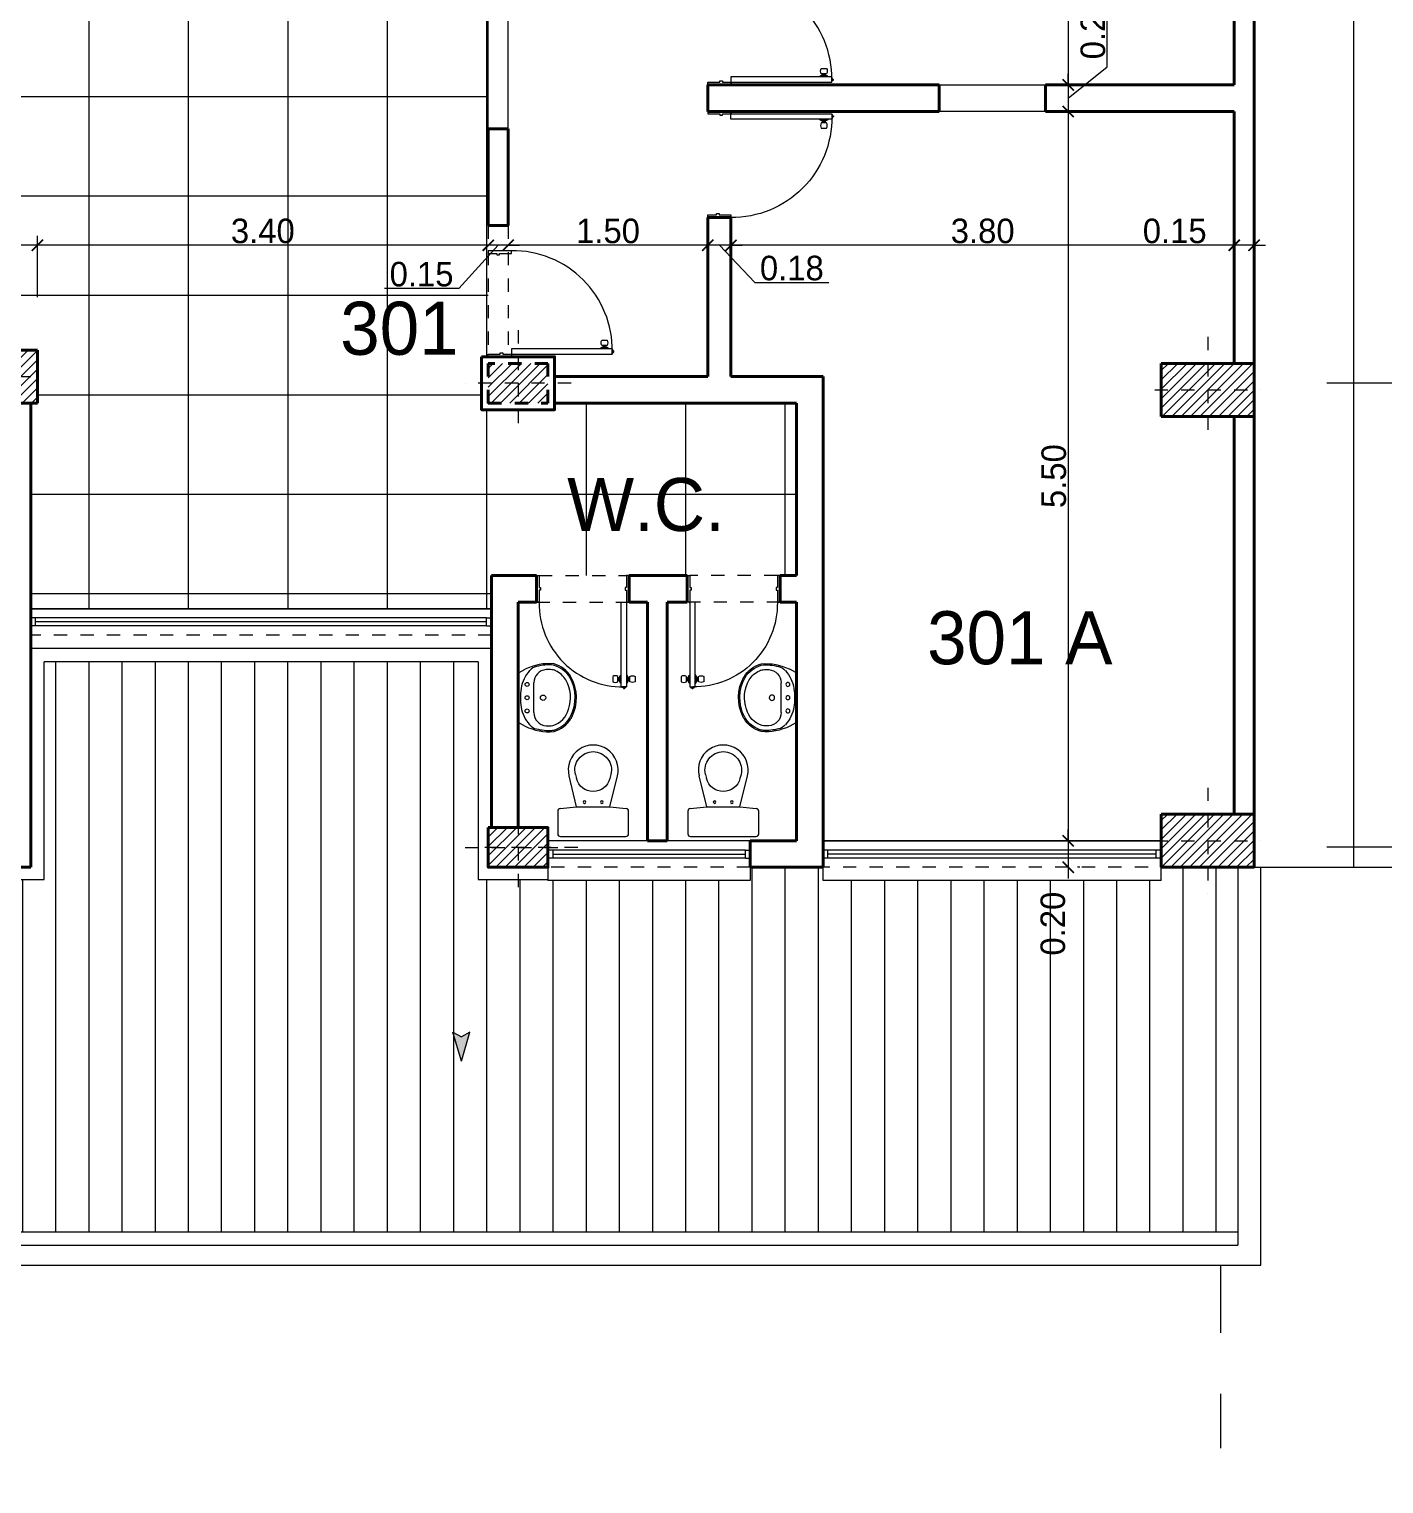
# Model space of a CAD drawing. Header units: millimetres. Extents: x 174 to 282, y -3 to 63.
# Drawn here: x 233.12 to 243.34, y 29.92 to 40.89 of the extents above; entities that cross this region are included whole.
import ezdxf
from ezdxf.enums import TextEntityAlignment as Align

# ---------------------------------------------------------------- set-up
doc = ezdxf.new("R2010")
doc.units = ezdxf.units.MM
doc.header["$LTSCALE"] = 0.005
doc.header["$MEASUREMENT"] = 0
doc.linetypes.add('ACAD_ISO02W100', pattern=[15, 12, -3])
doc.linetypes.add('ACAD_ISO10W100', pattern=[18, 12, -3, 0, -3])
for name, color, linetype, lineweight in [('Aux', 1, 'Continuous', 9), ('columna', 6, 'Continuous', 40), ('cotas', 1, 'Continuous', 15), ('ejes', 1, 'ACAD_ISO10W100', 9), ('EJES-REALES', 11, 'Continuous', 5), ('gradas', 2, 'Continuous', 20), ('Hatch', 11, 'Continuous', 9), ('muebles', 2, 'Continuous', 20), ('muro', 5, 'Continuous', 40), ('proy', 1, 'ACAD_ISO02W100', 9), ('pu-ven', 2, 'Continuous', 20), ('reforzamiento', 5, 'ACAD_ISO10W100', 40)]:
    doc.layers.add(name, color=color, linetype=linetype, lineweight=lineweight)
doc.layers.add('text', color=1, linetype='Continuous')
doc.styles.get("Standard").update_dxf_attribs({"font": 'ERASMD.TTF', "height": 0.185})
doc.dimstyles.get("Standard").update_dxf_attribs({"dimtxt": 0.15, "dimasz": 0.085, "dimexe": 0.07, "dimexo": 0.4, "dimgap": 0.015, "dimtad": 1, "dimzin": 1, "dimdsep": 46, "dimtxsty": 'Standard', "dimblk": 'ARCHTICK', "dimcen": 0, "dimclrd": 256, "dimclre": 256, "dimclrt": 2, "dimadec": 0, "dimazin": 0, "dimtfac": 1, "dimtix": 1, "dimtmove": 0, "dimatfit": 0, "dimfxl": 1, "dimlwd": -1, "dimlwe": -1, "dimarcsym": 0})
pattern_1 = [(45, (676.075447, -492.116687), (-0.035355339, 0.035355339), [])]

# ---------------------------------------------------------------- blocks, each defined once
blk = doc.blocks.new('pu-70')
at = {"layer": 'Aux'}
for p, q in [((-0.045, -0.843), (-0.045, -0.845)), ((-0.035, -0.843), (-0.035, -0.853))]:
    blk.add_line(p, q, dxfattribs=at)
for points in [[(-0.085, -0.801), (-0.085, -0.761, 0.25), (-0.125, -0.761), (-0.125, -0.801, 0.25), (-0.085, -0.801, 1)], [(0.005, -0.801), (0.005, -0.761, -0.25), (0.045, -0.761), (0.045, -0.801, -0.25), (0.005, -0.801, -1)], [(-0.035, -0.843), (-0.035, -0.853, -0.457422), (-0.045, -0.845), (-0.045, -0.843)]]:
    blk.add_lwpolyline(points, format="xyb", dxfattribs=at)
for points in [[(-0.065, -0.811), (-0.075, -0.791), (-0.075, -0.771), (-0.065, -0.751)], [(-0.06, -0.811), (-0.065, -0.811), (-0.065, -0.751), (-0.06, -0.751)], [(-0.02, -0.811), (-0.015, -0.811), (-0.015, -0.751), (-0.02, -0.751)], [(-0.015, -0.811), (-0.005, -0.791), (-0.005, -0.771), (-0.015, -0.751)], [(-0.075, -0.791), (-0.085, -0.791), (-0.085, -0.771), (-0.075, -0.771)], [(-0.025, -0.84), (-0.025, -0.843), (-0.055, -0.843), (-0.055, -0.84)], [(-0.005, -0.791), (0.005, -0.791), (0.005, -0.771), (-0.005, -0.771)]]:
    blk.add_lwpolyline(points, dxfattribs=at)
blk.add_circle((-0.018, -0.203), 0.0025, dxfattribs=at)
for centre, radius, start, end in [((-0.05, -0.21), 0.63, 179.2361, 270.7639), ((-0.037, -0.844), 0.00846, 182.1794, 280.501)]:
    blk.add_arc(centre, radius, start, end, dxfattribs=at)
at = {"layer": 'pu-ven'}
for points in [[(-0.7, -0.2), (-0.7, 0), (-0.68, 0), (-0.68, -0.09), (-0.67, -0.09), (-0.67, -0.11), (-0.68, -0.11), (-0.68, -0.2)], [(0, -0.2), (0, 0), (-0.02, 0), (-0.02, -0.09), (-0.03, -0.09), (-0.03, -0.11), (-0.02, -0.11), (-0.02, -0.2)], [(-0.02, -0.2), (-0.02, -0.84), (-0.06, -0.84), (-0.06, -0.2)]]:
    blk.add_lwpolyline(points, close=True, dxfattribs=at)
blk = doc.blocks.new('lavamanos')
at = {"layer": 'Aux'}
for p, q in [((-0.112, -0.11), (0.112, -0.11)), ((-0.153, -0.382), (-0.142, -0.388))]:
    blk.add_line(p, q, dxfattribs=at)
for centre, radius in [((-0.1, -0.06), 0.015), ((0, -0.06), 0.015), ((0.1, -0.06), 0.015), ((0, -0.18), 0.02)]:
    blk.add_circle(centre, radius, dxfattribs=at)
for centre, radius, start, end in [((-0.139, -0.155), 0.1, 131.0686, 165.7987), ((-0.018, -0.293), 0.284, 100.6374, 131.0686), ((0, -0.586), 0.576, 82.9944, 97.0056), ((0.018, -0.293), 0.284, 48.9314, 79.3626), ((0.139, -0.155), 0.1, 14.2013, 48.9314), ((0.14, -0.225), 0.387, 165.7987, 183.085), ((-0.112, -0.21), 0.1, 90, 176.5875), ((0.14, -0.225), 0.352, 176.5875, 184.6254), ((0.112, -0.21), 0.1, 3.4125, 90), ((-0.14, -0.225), 0.352, 358.2317, 3.4125), ((-0.14, -0.225), 0.387, 354.8092, 14.2013), ((-0.147, -0.24), 0.1, 183.085, 200.7802), ((-0.04, -0.2), 0.214, 200.7802, 238.2877), ((-0.04, -0.2), 0.179, 197.3522, 254.7067), ((0.04, -0.2), 0.179, 301.7123, 335.4879), ((0.04, -0.2), 0.214, 301.7123, 343.7139), ((0.112, -0.233), 0.1, 335.4879, 358.2317), ((0, -0.111), 0.311, 242.8748, 299.3617), ((0, -0.111), 0.276, 251.4503, 299.3617)]:
    blk.add_arc(centre, radius, start, end, dxfattribs=at)
at = {"layer": 'muebles'}
for p, q in [((-0.19, 0), (-0.215, -0.046)), ((-0.19, 0), (0.19, 0)), ((0.19, 0), (0.215, -0.046)), ((-0.158, -0.391), (-0.146, -0.397))]:
    blk.add_line(p, q, dxfattribs=at)
for centre, radius, start, end in [((0.14, -0.225), 0.397, 153.2366, 185.1908), ((-0.14, -0.225), 0.397, 354.8092, 26.7634), ((-0.04, -0.2), 0.224, 196.2861, 238.2877), ((0.04, -0.2), 0.224, 301.7123, 343.7139), ((0, -0.111), 0.321, 242.8748, 299.3617)]:
    blk.add_arc(centre, radius, start, end, dxfattribs=at)
blk = doc.blocks.new('pu80-15')
at = {"layer": 'Aux'}
for p, q in [((0.938, 0.045), (0.94, 0.045)), ((0.938, 0.035), (0.948, 0.035))]:
    blk.add_line(p, q, dxfattribs=at)
for points in [[(0.906, 0.065), (0.886, 0.075), (0.866, 0.075), (0.846, 0.065)], [(0.906, 0.06), (0.906, 0.065), (0.846, 0.065), (0.846, 0.06)], [(0.886, 0.075), (0.886, 0.085), (0.866, 0.085), (0.866, 0.075)], [(0.935, 0.025), (0.938, 0.025), (0.938, 0.055), (0.935, 0.055)]]:
    blk.add_lwpolyline(points, dxfattribs=at)
blk.add_lwpolyline([(0.938, 0.035), (0.948, 0.035, 0.457422), (0.94, 0.045), (0.938, 0.045)], format="xyb", dxfattribs=at)
blk.add_circle((0.178, 0.018), 0.0025, dxfattribs=at)
for centre, radius, start, end in [((0.185, 0.05), 0.75, 359.2361, 90.7639), ((0.939, 0.037), 0.00846, 349.499, 87.8206)]:
    blk.add_arc(centre, radius, start, end, dxfattribs=at)
at = {"layer": 'pu-ven'}
for points in [[(0.175, 0.8), (0, 0.8), (0, 0.78), (0.065, 0.78), (0.065, 0.77), (0.085, 0.77), (0.085, 0.78), (0.175, 0.78)], [(0.175, 0), (0, 0), (0, 0.02), (0.09, 0.02), (0.09, 0.03), (0.11, 0.03), (0.11, 0.02), (0.175, 0.02)], [(0.175, 0.02), (0.935, 0.02), (0.935, 0.06), (0.175, 0.06)]]:
    blk.add_lwpolyline(points, close=True, dxfattribs=at)
blk = doc.blocks.new('bañaoaro')
at = {"layer": 'Aux'}
for p, q in [((-0.245, 0.134), (-0.213, 0.126)), ((-0.213, 0.126), (-0.213, 0.126)), ((-0.245, -0.134), (-0.213, -0.126))]:
    blk.add_line(p, q, dxfattribs=at)
for centre in [(-0.036, 0.065), (-0.036, -0.065)]:
    blk.add_circle(centre, 0.01, dxfattribs=at)
for centre, radius, start, end in [((-0.278, 0), 0.138, 76.1294, 180), ((-0.245, 0), 0.13, 0, 75.9713), ((-0.278, 0), 0.138, 180, 283.8706), ((-0.245, 0), 0.13, 284.0287, 0)]:
    blk.add_arc(centre, radius, start, end, dxfattribs=at)
blk = doc.blocks.new('_ArchTick')
at = {"color": 0, "linetype": 'ByBlock', "const_width": 0.15}
blk.add_lwpolyline([(-0.5, -0.5), (0.5, 0.5)], dxfattribs=at)
blk = doc.blocks.new('*D40')
at = {"layer": 'cotas', "transparency": 16777216}
for p, q in [((242.211, 39.63), (242.211, 39.331)), ((242.361, 39.63), (242.361, 39.331)), ((242.211, 39.261), (241.483, 39.261)), ((242.361, 39.261), (242.211, 39.261)), ((242.361, 39.261), (242.446, 39.261))]:
    blk.add_line(p, q, dxfattribs=at)
at = {"layer": 'Defpoints', "color": 0, "transparency": 16777216}
for p in [(242.211, 39.261), (242.211, 39.23), (242.361, 39.23)]:
    blk.add_point(p, dxfattribs=at)
at = {"layer": 'cotas', "transparency": 16777216, "xscale": 0.085, "yscale": 0.085, "zscale": 0.085}
blk.add_blockref('_ArchTick', (242.211, 39.261), dxfattribs=at)
at = {"layer": 'cotas', "transparency": 16777216, "xscale": 0.085, "yscale": 0.085, "zscale": 0.085, "rotation": 180}
blk.add_blockref('_ArchTick', (242.361, 39.261), dxfattribs=at)
at = {"layer": 'cotas', "color": 2, "transparency": 16777216, "insert": (241.762, 39.368), "char_height": 0.185, "attachment_point": 5}
blk.add_mtext('0.15', dxfattribs=at)
blk = doc.blocks.new('*D41')
at = {"layer": 'cotas', "transparency": 16777216}
for p, q in [((242.211, 39.63), (242.211, 39.331)), ((238.416, 39.4), (238.416, 39.331)), ((242.211, 39.261), (238.416, 39.261))]:
    blk.add_line(p, q, dxfattribs=at)
at = {"layer": 'Defpoints', "color": 0, "transparency": 16777216}
for p in [(238.416, 39.261), (242.211, 39.23), (238.416, 39)]:
    blk.add_point(p, dxfattribs=at)
at = {"layer": 'cotas', "transparency": 16777216, "xscale": 0.085, "yscale": 0.085, "zscale": 0.085, "rotation": 180}
blk.add_blockref('_ArchTick', (238.416, 39.261), dxfattribs=at)
at = {"layer": 'cotas', "transparency": 16777216, "xscale": 0.085, "yscale": 0.085, "zscale": 0.085}
blk.add_blockref('_ArchTick', (242.211, 39.261), dxfattribs=at)
at = {"layer": 'cotas', "color": 2, "transparency": 16777216, "insert": (240.314, 39.368), "char_height": 0.185, "attachment_point": 5}
blk.add_mtext('3.80', dxfattribs=at)
blk = doc.blocks.new('*D42')
at = {"layer": 'cotas', "transparency": 16777216}
for p, q in [((238.416, 39.4), (238.416, 39.331)), ((238.241, 39.27), (238.241, 39.331)), ((238.241, 39.261), (238.156, 39.261)), ((238.416, 39.261), (238.241, 39.261)), ((238.416, 39.261), (238.241, 39.261)), ((238.329, 39.261), (238.595, 38.981)), ((238.416, 39.261), (238.501, 39.261)), ((238.595, 38.981), (239.154, 38.981))]:
    blk.add_line(p, q, dxfattribs=at)
at = {"layer": 'Defpoints', "color": 0, "transparency": 16777216}
for p in [(238.241, 39.261), (238.416, 39), (238.241, 38.87)]:
    blk.add_point(p, dxfattribs=at)
at = {"layer": 'cotas', "transparency": 16777216, "xscale": 0.085, "yscale": 0.085, "zscale": 0.085}
blk.add_blockref('_ArchTick', (238.241, 39.261), dxfattribs=at)
at = {"layer": 'cotas', "transparency": 16777216, "xscale": 0.085, "yscale": 0.085, "zscale": 0.085, "rotation": 180}
blk.add_blockref('_ArchTick', (238.416, 39.261), dxfattribs=at)
at = {"layer": 'cotas', "color": 2, "transparency": 16777216, "insert": (238.875, 39.088), "char_height": 0.185, "attachment_point": 5}
blk.add_mtext('0.18', dxfattribs=at)
blk = doc.blocks.new('*D43')
at = {"layer": 'cotas', "transparency": 16777216}
for p, q in [((236.736, 39.484), (236.736, 39.331)), ((238.241, 39.27), (238.241, 39.331)), ((238.241, 39.261), (236.736, 39.261))]:
    blk.add_line(p, q, dxfattribs=at)
at = {"layer": 'Defpoints', "color": 0, "transparency": 16777216}
for p in [(236.736, 39.261), (236.736, 39.084), (238.241, 38.87)]:
    blk.add_point(p, dxfattribs=at)
at = {"layer": 'cotas', "transparency": 16777216, "xscale": 0.085, "yscale": 0.085, "zscale": 0.085, "rotation": 180}
blk.add_blockref('_ArchTick', (236.736, 39.261), dxfattribs=at)
at = {"layer": 'cotas', "transparency": 16777216, "xscale": 0.085, "yscale": 0.085, "zscale": 0.085}
blk.add_blockref('_ArchTick', (238.241, 39.261), dxfattribs=at)
at = {"layer": 'cotas', "color": 2, "transparency": 16777216, "insert": (237.489, 39.368), "char_height": 0.185, "attachment_point": 5}
blk.add_mtext('1.50', dxfattribs=at)
blk = doc.blocks.new('*D44')
at = {"layer": 'cotas', "transparency": 16777216}
for p, q in [((236.586, 39.484), (236.586, 39.331)), ((236.736, 39.484), (236.736, 39.331)), ((236.661, 39.261), (236.363, 38.934)), ((236.586, 39.261), (236.501, 39.261)), ((236.736, 39.261), (236.586, 39.261)), ((236.736, 39.261), (236.586, 39.261)), ((236.736, 39.261), (236.821, 39.261)), ((236.363, 38.934), (235.804, 38.934))]:
    blk.add_line(p, q, dxfattribs=at)
at = {"layer": 'Defpoints', "color": 0, "transparency": 16777216}
for p in [(236.586, 39.261), (236.586, 39.084), (236.736, 39.084)]:
    blk.add_point(p, dxfattribs=at)
at = {"layer": 'cotas', "transparency": 16777216, "xscale": 0.085, "yscale": 0.085, "zscale": 0.085}
blk.add_blockref('_ArchTick', (236.586, 39.261), dxfattribs=at)
at = {"layer": 'cotas', "transparency": 16777216, "xscale": 0.085, "yscale": 0.085, "zscale": 0.085, "rotation": 180}
blk.add_blockref('_ArchTick', (236.736, 39.261), dxfattribs=at)
at = {"layer": 'cotas', "color": 2, "transparency": 16777216, "insert": (236.083, 39.042), "char_height": 0.185, "attachment_point": 5}
blk.add_mtext('0.15', dxfattribs=at)
blk = doc.blocks.new('*D45')
at = {"layer": 'cotas', "transparency": 16777216}
for p, q in [((236.586, 39.484), (236.586, 39.331)), ((233.186, 38.87), (233.186, 39.331)), ((236.586, 39.261), (233.186, 39.261))]:
    blk.add_line(p, q, dxfattribs=at)
at = {"layer": 'Defpoints', "color": 0, "transparency": 16777216}
for p in [(233.186, 39.261), (236.586, 39.084), (233.186, 38.47)]:
    blk.add_point(p, dxfattribs=at)
at = {"layer": 'cotas', "transparency": 16777216, "xscale": 0.085, "yscale": 0.085, "zscale": 0.085, "rotation": 180}
blk.add_blockref('_ArchTick', (233.186, 39.261), dxfattribs=at)
at = {"layer": 'cotas', "transparency": 16777216, "xscale": 0.085, "yscale": 0.085, "zscale": 0.085}
blk.add_blockref('_ArchTick', (236.586, 39.261), dxfattribs=at)
at = {"layer": 'cotas', "color": 2, "transparency": 16777216, "insert": (234.886, 39.368), "char_height": 0.185, "attachment_point": 5}
blk.add_mtext('3.40', dxfattribs=at)
blk = doc.blocks.new('*D46')
at = {"layer": 'cotas', "transparency": 16777216}
for p, q in [((230.441, 38.77), (230.441, 39.331)), ((233.186, 38.87), (233.186, 39.331)), ((233.186, 39.261), (230.441, 39.261))]:
    blk.add_line(p, q, dxfattribs=at)
at = {"layer": 'Defpoints', "color": 0, "transparency": 16777216}
for p in [(230.441, 39.261), (233.186, 38.47), (230.441, 38.37)]:
    blk.add_point(p, dxfattribs=at)
at = {"layer": 'cotas', "transparency": 16777216, "xscale": 0.085, "yscale": 0.085, "zscale": 0.085, "rotation": 180}
blk.add_blockref('_ArchTick', (230.441, 39.261), dxfattribs=at)
at = {"layer": 'cotas', "transparency": 16777216, "xscale": 0.085, "yscale": 0.085, "zscale": 0.085}
blk.add_blockref('_ArchTick', (233.186, 39.261), dxfattribs=at)
at = {"layer": 'cotas', "color": 2, "transparency": 16777216, "insert": (231.814, 39.368), "char_height": 0.185, "attachment_point": 5}
blk.add_mtext('2.75', dxfattribs=at)
blk = doc.blocks.new('*D127')
at = {"layer": 'cotas', "transparency": 16777216}
for p, q in [((240.959, 43.12), (240.959, 40.47)), ((240.967, 43.12), (241.029, 43.12)), ((241.046, 40.47), (241.029, 40.47))]:
    blk.add_line(p, q, dxfattribs=at)
at = {"layer": 'Defpoints', "color": 0, "transparency": 16777216}
for p in [(240.567, 43.12), (240.646, 40.47), (240.959, 40.47)]:
    blk.add_point(p, dxfattribs=at)
at = {"layer": 'cotas', "transparency": 16777216, "xscale": 0.085, "yscale": 0.085, "zscale": 0.085}
for p, rotation in [((240.959, 43.12), 90), ((240.959, 40.47), 270)]:
    blk.add_blockref('_ArchTick', p, dxfattribs=dict(at, rotation=rotation))
at = {"layer": 'cotas', "color": 2, "transparency": 16777216, "insert": (240.851, 41.795), "char_height": 0.185, "attachment_point": 5, "rotation": 90}
blk.add_mtext('2.65', dxfattribs=at)
blk = doc.blocks.new('*D128')
at = {"layer": 'cotas', "transparency": 16777216}
for p, q in [((241.253, 40.607), (241.253, 41.201)), ((240.959, 40.37), (241.253, 40.607)), ((240.959, 40.47), (240.959, 40.555)), ((240.959, 40.47), (240.959, 40.27)), ((240.959, 40.47), (240.959, 40.27)), ((241.046, 40.47), (241.029, 40.47)), ((240.959, 40.27), (240.959, 40.185)), ((241.046, 40.27), (241.029, 40.27))]:
    blk.add_line(p, q, dxfattribs=at)
at = {"layer": 'Defpoints', "color": 0, "transparency": 16777216}
for p in [(240.646, 40.47), (240.646, 40.27), (240.959, 40.27)]:
    blk.add_point(p, dxfattribs=at)
at = {"layer": 'cotas', "transparency": 16777216, "xscale": 0.085, "yscale": 0.085, "zscale": 0.085}
for p, rotation in [((240.959, 40.47), 270), ((240.959, 40.27), 90)]:
    blk.add_blockref('_ArchTick', p, dxfattribs=dict(at, rotation=rotation))
at = {"layer": 'cotas', "color": 2, "transparency": 16777216, "insert": (241.146, 40.904), "char_height": 0.185, "attachment_point": 5, "rotation": 90}
blk.add_mtext('0.20', dxfattribs=at)
blk = doc.blocks.new('*D129')
at = {"layer": 'cotas', "transparency": 16777216}
for p, q in [((240.959, 40.27), (240.959, 34.77)), ((241.046, 40.27), (241.029, 40.27)), ((241.046, 34.77), (241.029, 34.77))]:
    blk.add_line(p, q, dxfattribs=at)
at = {"layer": 'Defpoints', "color": 0, "transparency": 16777216}
for p in [(240.646, 40.27), (240.646, 34.77), (240.959, 34.77)]:
    blk.add_point(p, dxfattribs=at)
at = {"layer": 'cotas', "transparency": 16777216, "xscale": 0.085, "yscale": 0.085, "zscale": 0.085}
for p, rotation in [((240.959, 40.27), 90), ((240.959, 34.77), 270)]:
    blk.add_blockref('_ArchTick', p, dxfattribs=dict(at, rotation=rotation))
at = {"layer": 'cotas', "color": 2, "transparency": 16777216, "insert": (240.851, 37.52), "char_height": 0.185, "attachment_point": 5, "rotation": 90}
blk.add_mtext('5.50', dxfattribs=at)
blk = doc.blocks.new('*D130')
at = {"layer": 'cotas', "transparency": 16777216}
for p, q in [((240.959, 34.77), (240.959, 34.855)), ((240.959, 34.77), (240.959, 34.57)), ((241.046, 34.77), (241.029, 34.77)), ((240.959, 34.57), (240.959, 34.485)), ((241.046, 34.57), (241.029, 34.57))]:
    blk.add_line(p, q, dxfattribs=at)
at = {"layer": 'Defpoints', "color": 0, "transparency": 16777216}
for p in [(240.646, 34.77), (240.646, 34.57), (240.959, 34.57)]:
    blk.add_point(p, dxfattribs=at)
at = {"layer": 'cotas', "transparency": 16777216, "xscale": 0.085, "yscale": 0.085, "zscale": 0.085}
for p, rotation in [((240.959, 34.77), 270), ((240.959, 34.57), 90)]:
    blk.add_blockref('_ArchTick', p, dxfattribs=dict(at, rotation=rotation))
at = {"layer": 'cotas', "color": 2, "transparency": 16777216, "insert": (240.844, 34.145), "char_height": 0.185, "attachment_point": 5, "rotation": 90}
blk.add_mtext('0.20', dxfattribs=at)
blk = doc.blocks.new('*D166')
at = {"layer": 'cotas', "transparency": 16777216}
for p, q in [((242.911, 52.171), (244.934, 52.171)), ((244.864, 34.571), (244.864, 52.171)), ((242.911, 34.571), (244.934, 34.571))]:
    blk.add_line(p, q, dxfattribs=at)
at = {"layer": 'Defpoints', "color": 0, "transparency": 16777216}
for p in [(242.511, 52.171), (244.864, 52.171), (242.511, 34.571)]:
    blk.add_point(p, dxfattribs=at)
at = {"layer": 'cotas', "transparency": 16777216, "xscale": 0.085, "yscale": 0.085, "zscale": 0.085}
for p, rotation in [((244.864, 52.171), 90), ((244.864, 34.571), 270)]:
    blk.add_blockref('_ArchTick', p, dxfattribs=dict(at, rotation=rotation))
at = {"layer": 'cotas', "color": 2, "transparency": 16777216, "insert": (244.756, 43.371), "char_height": 0.185, "attachment_point": 5, "rotation": 90}
blk.add_mtext('17.60', dxfattribs=at)
blk = doc.blocks.new('FLECHACUBIERTA')
at = {"linetype": 'Continuous'}
blk.add_hatch(color=2, dxfattribs=at).paths.add_polyline_path([(0, 0), (-0.126, -0.441), (0, -0.368), (0.126, -0.441)])
at = {"color": 2, "linetype": 'Continuous'}
for p, q in [((0, 0), (-0.126, -0.441)), ((0, 0), (0.126, -0.441)), ((-0.126, -0.441), (0, -0.368)), ((0.126, -0.441), (0, -0.368))]:
    blk.add_line(p, q, dxfattribs=at)

msp = doc.modelspace()

# ---------------------------------------------------------------- hatches: boundary and pattern name
at = {"layer": 'Hatch'}
h = msp.add_hatch(dxfattribs=at)
h.set_pattern_fill('ANSI31', color=256, scale=0.4, style=0)
h.set_pattern_definition(pattern_1)
h.paths.add_polyline_path([(212.111, 52.245), (211.391, 52.245), (211.391, 51.795), (212.111, 51.795)])
h.paths.add_polyline_path([(212.061, 46.878), (211.436, 46.878), (211.436, 46.558), (212.061, 46.558)])
h.paths.add_polyline_path([(219.141, 52.17), (218.441, 52.17), (218.441, 51.77), (219.141, 51.77)])
h.paths.add_polyline_path([(219.104, 46.83), (218.479, 46.83), (218.479, 46.51), (219.104, 46.51)])
h.paths.add_polyline_path([(224.004, 46.83), (223.379, 46.83), (223.379, 46.51), (224.004, 46.51)])
h.paths.add_polyline_path([(224.041, 52.17), (223.341, 52.17), (223.341, 51.77), (224.041, 51.77)])
h.paths.add_polyline_path([(232.936, 52.17), (232.206, 52.17), (232.206, 51.72), (232.936, 51.72)])
h.paths.add_polyline_path([(232.884, 46.825), (232.259, 46.825), (232.259, 46.505), (232.884, 46.505)])
h.paths.add_polyline_path([(232.861, 43.37), (232.561, 43.37), (232.561, 43.07), (232.861, 43.07)])
h.paths.add_polyline_path([(232.884, 41.53), (232.259, 41.53), (232.259, 41.21), (232.884, 41.21)])
h.paths.add_polyline_path([(223.691, 43.37), (223.391, 43.37), (223.391, 43.07), (223.691, 43.07)])
h.paths.add_polyline_path([(224.004, 41.53), (223.379, 41.53), (223.379, 41.21), (224.004, 41.21)])
h.paths.add_polyline_path([(219.104, 41.53), (218.479, 41.53), (218.479, 41.21), (219.104, 41.21)])
h.paths.add_polyline_path([(219.091, 43.37), (218.791, 43.37), (218.791, 43.07), (219.091, 43.07)])
h.paths.add_polyline_path([(212.118, 41.53), (211.378, 41.53), (211.378, 41.21), (212.118, 41.21)])
h.paths.add_polyline_path([(211.901, 43.37), (211.601, 43.37), (211.601, 43.07), (211.901, 43.07)])
h.paths.add_polyline_path([(207.301, 43.37), (207.001, 43.37), (207.001, 43.07), (207.301, 43.07)])
h.paths.add_polyline_path([(207.351, 41.52), (206.951, 41.52), (206.951, 41.22), (207.351, 41.22)])
h.paths.add_polyline_path([(200.126, 41.57), (199.726, 41.57), (199.726, 41.27), (200.126, 41.27)])
h.paths.add_polyline_path([(200.501, 38.52), (199.701, 38.52), (199.701, 38.07), (200.501, 38.07)])
h.paths.add_polyline_path([(207.351, 38.445), (206.951, 38.445), (206.951, 38.145), (207.351, 38.145)])
h.paths.add_polyline_path([(211.673, 38.37), (211.274, 38.37), (211.274, 38.07), (211.673, 38.07)])
h.paths.add_polyline_path([(211.833, 34.935), (211.113, 34.935), (211.113, 34.505), (211.833, 34.505)])
h.paths.add_polyline_path([(207.351, 34.87), (206.951, 34.87), (206.951, 34.57), (207.351, 34.57)])
h.paths.add_polyline_path([(219.139, 34.92), (218.289, 34.92), (218.289, 34.52), (219.139, 34.52)])
h.paths.add_polyline_path([(219.141, 38.47), (218.441, 38.47), (218.441, 38.07), (219.141, 38.07)])
h.paths.add_polyline_path([(224.041, 38.47), (223.341, 38.47), (223.341, 38.07), (224.041, 38.07)])
h.paths.add_polyline_path([(223.741, 34.87), (223.341, 34.87), (223.341, 34.57), (223.741, 34.57)])
h.paths.add_polyline_path([(225.941, 34.87), (225.641, 34.87), (225.641, 34.57), (225.941, 34.57)])
h.paths.add_polyline_path([(230.641, 34.87), (230.341, 34.87), (230.341, 34.57), (230.641, 34.57)])
h.paths.add_polyline_path([(232.936, 34.87), (232.486, 34.87), (232.486, 34.57), (232.936, 34.57)])
h.paths.add_polyline_path([(233.186, 38.47), (232.486, 38.47), (232.486, 38.07), (233.186, 38.07)])
h = msp.add_hatch(dxfattribs=at)
h.set_pattern_fill('ANSI31', color=256, scale=0.4, style=0)
h.set_pattern_definition(pattern_1)
h.paths.add_polyline_path([(237.036, 52.17), (236.586, 52.17), (236.586, 51.87), (237.036, 51.87)])
h.paths.add_polyline_path([(237.036, 46.87), (236.586, 46.87), (236.586, 46.57), (237.036, 46.57)])
h.paths.add_polyline_path([(236.961, 43.37), (236.661, 43.37), (236.661, 43.07), (236.961, 43.07)])
h.paths.add_polyline_path([(237.036, 41.57), (236.586, 41.57), (236.586, 41.27), (237.036, 41.27)])
h.paths.add_polyline_path([(237.036, 38.37), (236.586, 38.37), (236.586, 38.07), (237.036, 38.07)])
h.paths.add_polyline_path([(237.036, 34.87), (236.586, 34.87), (236.586, 34.57), (237.036, 34.57)])
h.paths.add_polyline_path([(242.361, 34.97), (241.661, 34.97), (241.661, 34.57), (242.361, 34.57)])
h.paths.add_polyline_path([(242.361, 38.37), (241.661, 38.37), (241.661, 37.97), (242.361, 37.97)])
h.paths.add_polyline_path([(242.361, 41.57), (241.661, 41.57), (241.661, 41.17), (242.361, 41.17)])
h.paths.add_polyline_path([(242.361, 46.87), (241.661, 46.87), (241.661, 46.47), (242.361, 46.47)])
h.paths.add_polyline_path([(242.361, 52.17), (241.661, 52.17), (241.661, 51.77), (242.361, 51.77)])
h = msp.add_hatch(dxfattribs=at)
h.set_pattern_fill('NET', color=256, scale=6, style=0)
h.set_pattern_definition([(0, (676.07545, -492.1167), (0, 0.75), []), (90, (676.07545, -492.1167), (-0.75, 5e-17), [])])
h.paths.add_polyline_path([(236.586, 41.22), (236.536, 41.22), (236.536, 41.62), (236.706, 41.62), (236.706, 43.07), (236.661, 43.07), (232.861, 43.07), (232.861, 41.53), (232.884, 41.53), (232.884, 41.21), (232.239, 41.21), (232.239, 41.245), (231.359, 41.245), (231.349, 41.245), (228.879, 41.245), (227.979, 41.245), (226.079, 41.245), (225.179, 41.245), (224.004, 41.245), (224.004, 41.21), (223.379, 41.21), (223.379, 41.53), (223.541, 41.53), (223.541, 43.07), (223.391, 43.07), (219.091, 43.07), (219.091, 41.53), (219.104, 41.53), (219.104, 41.21), (218.479, 41.21), (213.018, 41.21), (212.118, 41.21), (211.378, 41.21), (211.378, 41.53), (211.676, 41.53), (211.676, 43.07), (211.601, 43.07), (207.301, 43.07), (207.151, 43.07), (207.151, 42.82), (207.151, 42.17), (207.151, 41.545), (207.376, 41.545), (207.376, 41.195), (207.351, 41.195), (207.351, 39.35), (207.351, 39.35), (207.351, 38.47), (207.376, 38.47), (207.376, 38.12), (207.351, 38.12), (207.351, 35.775), (207.351, 35.775), (207.351, 34.895), (207.376, 34.895), (207.376, 34.525), (207.351, 34.525), (207.351, 33.645), (207.351, 33.645), (207.351, 29.195), (207.376, 29.195), (207.376, 28.845), (206.926, 28.845), (206.926, 28.845), (200.226, 28.845), (200.226, 28.818), (199.676, 28.818), (199.676, 28.86), (195.806, 28.86), (195.806, 28.82), (195.481, 28.82), (195.481, 28.8), (195.441, 28.8), (195.441, 28.79), (195.431, 28.79), (195.431, 27.95), (195.441, 27.95), (195.441, 27.94), (195.481, 27.94), (195.481, 27.92), (195.481, 26.89), (199.176, 26.89), (199.196, 26.89), (199.196, 26.8), (199.206, 26.8), (199.206, 26.79), (200.046, 26.79), (200.046, 26.8), (200.056, 26.8), (200.056, 26.89), (204.491, 26.89), (204.511, 26.89), (204.511, 26.8), (204.521, 26.8), (204.521, 26.79), (205.361, 26.79), (205.361, 26.8), (205.371, 26.8), (205.371, 26.89), (205.391, 26.89), (205.541, 26.89), (207.376, 26.89), (207.376, 26.74), (207.376, 25.9), (207.376, 25.88), (207.376, 24.795), (207.376, 24.445), (207.376, 21.87), (207.376, 20.97), (209.961, 20.97), (210.141, 20.97), (211.021, 20.97), (211.041, 20.97), (215.666, 20.97), (215.686, 20.97), (216.566, 20.97), (217.666, 20.97), (220.811, 20.97), (220.991, 20.97), (221.871, 20.97), (222.341, 20.97), (222.341, 21.395), (222.341, 23.995), (222.341, 24.42), (221.841, 24.42), (221.841, 24.67), (221.099, 24.67), (219.559, 24.67), (219.039, 24.67), (219.039, 24.47), (218.569, 24.47), (217.639, 24.47), (211.693, 24.47), (211.693, 24.27), (211.253, 24.27), (211.253, 24.62), (211.143, 24.62), (209.448, 24.62), (209.448, 24.575), (211.024, 24.575), (211.024, 24.515), (209.448, 24.515), (209.448, 24.62), (209.386, 24.62), (209.386, 24.47), (209.099, 24.47), (209.099, 29.22), (211.249, 29.22), (211.524, 29.22), (211.524, 30.12), (211.524, 33.455), (211.524, 34.355), (209.099, 34.355), (209.099, 38.37), (209.587, 38.37), (210.595, 38.37), (211.274, 38.37), (211.674, 38.37), (214.072, 38.37), (214.222, 38.37), (218.163, 38.37), (218.441, 38.37), (218.441, 38.47), (219.141, 38.47), (219.141, 38.37), (222.341, 38.37), (222.341, 38.22), (219.141, 38.22), (219.141, 38.07), (219.139, 38.07), (219.139, 36.57), (223.141, 36.57), (223.141, 38.37), (223.341, 38.37), (223.341, 38.47), (224.041, 38.47), (224.041, 38.37), (225.101, 38.37), (225.101, 38.27), (225.801, 38.27), (225.801, 38.37), (225.941, 38.37), (225.941, 38.17), (227.041, 38.17), (227.041, 38.673, -2.414214), (227.066, 38.698, -0.414214), (227.041, 38.673), (227.041, 38.17), (228.181, 38.17), (228.241, 38.17), (228.241, 38.12), (230.441, 38.12), (230.441, 38.37), (230.641, 38.37), (230.641, 38.27), (231.341, 38.27), (231.341, 38.37), (232.486, 38.37), (232.486, 38.47), (233.186, 38.47), (233.186, 38.07), (233.136, 38.07), (233.136, 36.52), (236.611, 36.52), (236.611, 36.77), (236.949, 36.77), (237.629, 36.77), (238.086, 36.77), (238.766, 36.77), (238.911, 36.77), (238.911, 38.07), (237.086, 38.07), (237.086, 38.02), (236.536, 38.02), (236.536, 38.42), (236.586, 38.42), (236.586, 39.41), (236.586, 40.14)])
h = msp.add_hatch(dxfattribs=at)
h.set_pattern_fill('LINE', color=256, scale=2, angle=90, style=0)
h.set_pattern_definition([(90, (676.07545, -492.11669), (-0.25, 2e-17), [])])
h.paths.add_polyline_path([(242.238, 34.57), (241.661, 34.57), (241.661, 34.47), (239.111, 34.47), (239.111, 34.57), (238.561, 34.57), (238.561, 34.47), (237.036, 34.47), (237.036, 34.479), (236.511, 34.479), (236.511, 36.12), (233.236, 36.12), (233.236, 34.479), (232.486, 34.479), (232.486, 34.47), (230.641, 34.47), (230.641, 34.57), (230.339, 34.57), (230.339, 34.47), (225.941, 34.47), (225.941, 34.57), (225.641, 34.57), (225.641, 34.47), (223.741, 34.47), (223.741, 34.479), (223.078, 34.479), (223.078, 36.179), (219.212, 36.179), (219.212, 34.298), (219.212, 31.82), (242.238, 31.82)])
h.paths.add_polyline_path([(226.442, 33.511), (226.442, 34.116), (226.725, 34.116), (226.725, 33.511)], flags=24)
h.paths.add_polyline_path([(240.699, 33.843), (240.699, 34.448), (240.983, 34.448), (240.983, 33.843)], flags=24)

# ---------------------------------------------------------------- linework, layer by layer
at = {"layer": 'Aux'}
for p, q in [((243.111, 53.17), (243.111, 34.57)), ((243.111, 52.17), (243.111, 34.57)), ((236.572, 36.45), (233.136, 36.45)), ((236.572, 36.39), (233.136, 36.39)), ((238.525, 34.698), (237.075, 34.698)), ((241.622, 34.7), (239.147, 34.7)), ((238.525, 34.638), (237.075, 34.638)), ((241.622, 34.64), (239.147, 34.64)), ((242.361, 34.57), (243.111, 34.57)), ((242.109, 31.058), (242.109, 31.57)), ((242.109, 30.19), (242.109, 30.6))]:
    msp.add_line(p, q, dxfattribs=at)
for points in [[(239.137, 40.555), (239.097, 40.555, -0.25), (239.097, 40.595), (239.137, 40.595, -0.25), (239.137, 40.555, -1)], [(239.137, 40.185), (239.097, 40.185, 0.25), (239.097, 40.145), (239.137, 40.145, 0.25), (239.137, 40.185, 1)], [(237.482, 38.505), (237.442, 38.505, -0.25), (237.442, 38.545), (237.482, 38.545, -0.25), (237.482, 38.505, -1)]]:
    msp.add_lwpolyline(points, format="xyb", dxfattribs=at)
at = {"layer": 'columna'}
for p, q in [((233.186, 38.47), (232.486, 38.47)), ((233.186, 38.07), (233.186, 38.47)), ((242.361, 38.37), (241.661, 38.37)), ((241.661, 38.37), (241.661, 37.97)), ((242.361, 37.97), (242.361, 38.37)), ((232.486, 38.07), (233.186, 38.07)), ((241.661, 37.97), (242.361, 37.97)), ((242.361, 34.97), (241.661, 34.97)), ((241.661, 34.97), (241.661, 34.57)), ((242.361, 34.57), (242.361, 34.97)), ((236.586, 34.87), (236.586, 34.57)), ((237.036, 34.87), (236.586, 34.87)), ((237.036, 34.57), (237.036, 34.87)), ((236.586, 34.57), (237.036, 34.57)), ((241.661, 34.57), (242.361, 34.57))]:
    msp.add_line(p, q, dxfattribs=at)
at = {"layer": 'columna', "linetype": 'ACAD_ISO02W100'}
for p, q in [((236.586, 38.37), (236.586, 38.07)), ((237.036, 38.37), (236.586, 38.37)), ((237.036, 38.07), (237.036, 38.37)), ((236.586, 38.07), (237.036, 38.07))]:
    msp.add_line(p, q, dxfattribs=at)
msp.add_lwpolyline([(236.586, 38.37), (236.586, 38.07), (237.036, 38.07), (237.036, 38.37)], close=True, dxfattribs=at)
at = {"layer": 'columna'}
msp.add_lwpolyline([(236.586, 34.87), (236.586, 34.57), (237.036, 34.57), (237.036, 34.87)], close=True, dxfattribs=at)
at = {"layer": 'ejes'}
for p, q in [((236.811, 38.62), (236.811, 37.82)), ((236.811, 38.62), (236.811, 37.82)), ((242.011, 38.57), (242.011, 37.77)), ((242.011, 38.57), (242.011, 37.77)), ((232.436, 38.27), (233.236, 38.27)), ((237.211, 38.22), (236.411, 38.22)), ((237.211, 38.22), (236.411, 38.22)), ((241.611, 38.17), (242.411, 38.17)), ((241.611, 38.17), (242.411, 38.17)), ((236.811, 35.12), (236.811, 34.32)), ((236.811, 35.12), (236.811, 34.32)), ((242.011, 35.17), (242.011, 34.37)), ((236.411, 34.72), (237.211, 34.72)), ((237.261, 34.72), (236.461, 34.72)), ((241.611, 34.77), (242.411, 34.77))]:
    msp.add_line(p, q, dxfattribs=at)
at = {"layer": 'EJES-REALES', "ltscale": 3}
for p, q in [((245.769, 38.221), (242.909, 38.221)), ((245.769, 34.721), (242.909, 34.721))]:
    msp.add_line(p, q, dxfattribs=at)
at = {"layer": 'gradas'}
msp.add_line((242.411, 31.57), (242.411, 34.57), dxfattribs=at)
at = {"layer": 'muebles'}
for p, q in [((237.252, 35.026), (237.195, 35.259)), ((237.502, 35.026), (237.56, 35.259)), ((238.233, 35.026), (238.175, 35.259)), ((238.483, 35.026), (238.54, 35.259)), ((237.128, 35.014), (237.252, 35.026)), ((237.252, 35.026), (237.502, 35.026)), ((237.502, 35.026), (237.626, 35.014)), ((238.109, 35.014), (238.233, 35.026)), ((238.233, 35.026), (238.483, 35.026)), ((238.483, 35.026), (238.607, 35.014)), ((237.11, 34.994), (237.11, 34.822)), ((237.644, 34.822), (237.644, 34.994)), ((238.091, 34.994), (238.091, 34.822)), ((238.625, 34.822), (238.625, 34.994)), ((237.13, 34.802), (237.624, 34.802)), ((238.111, 34.802), (238.605, 34.802)), ((219.212, 31.82), (242.238, 31.82)), ((219.212, 31.72), (242.238, 31.72)), ((242.411, 31.57), (242.411, 31.77)), ((222.491, 31.57), (242.411, 31.57))]:
    msp.add_line(p, q, dxfattribs=at)
for centre, radius, start, end in [((237.377, 35.304), 0.188, 346.1294, 193.8706), ((237.377, 35.304), 0.188, 346.1294, 193.8706), ((238.358, 35.304), 0.188, 346.1294, 193.8706), ((237.13, 34.994), 0.02, 95.6307, 180), ((237.624, 34.994), 0.02, 0, 84.3693), ((238.111, 34.994), 0.02, 95.6307, 180), ((238.605, 34.994), 0.02, 0, 84.3693), ((237.13, 34.822), 0.02, 180, 270), ((237.624, 34.822), 0.02, 270, 0), ((238.111, 34.822), 0.02, 180, 270), ((238.605, 34.822), 0.02, 270, 0)]:
    msp.add_arc(centre, radius, start, end, dxfattribs=at)
at = {"layer": 'muro', "linetype": 'ByBlock'}
for p, q in [((242.361, 41.27), (242.361, 38.37)), ((242.211, 41.17), (242.211, 40.47)), ((238.241, 40.47), (238.241, 40.27)), ((239.987, 40.47), (238.241, 40.47)), ((242.211, 40.47), (240.787, 40.47)), ((239.987, 40.27), (238.241, 40.27)), ((242.211, 40.27), (240.787, 40.27)), ((242.211, 40.27), (242.211, 38.37)), ((236.586, 39.41), (236.586, 40.14)), ((236.736, 39.41), (236.736, 40.14)), ((236.591, 38.07), (236.591, 38.065)), ((242.211, 37.97), (242.211, 34.97)), ((242.361, 38.07), (242.361, 34.87))]:
    msp.add_line(p, q, dxfattribs=at)
at = {"layer": 'muro'}
for p, q in [((239.987, 40.47), (239.987, 40.27)), ((240.787, 40.47), (240.787, 40.27)), ((238.416, 39.471), (238.241, 39.471)), ((238.241, 39.471), (238.241, 38.27)), ((238.416, 39.471), (238.416, 38.27)), ((238.241, 38.27), (237.086, 38.27)), ((239.111, 38.27), (238.416, 38.27)), ((239.111, 38.27), (239.111, 34.57)), ((233.136, 34.57), (233.136, 38.07)), ((238.911, 38.07), (237.086, 38.07)), ((238.911, 38.07), (238.911, 36.77)), ((238.911, 38.07), (238.911, 37.97)), ((239.111, 38.07), (239.111, 37.97)), ((236.611, 36.77), (236.611, 34.87)), ((236.949, 36.77), (236.611, 36.77)), ((236.949, 36.57), (236.949, 36.77)), ((237.649, 36.57), (237.649, 36.77)), ((238.086, 36.77), (237.649, 36.77)), ((238.086, 36.57), (238.086, 36.77)), ((238.911, 36.77), (238.786, 36.77)), ((238.786, 36.57), (238.786, 36.77)), ((236.811, 36.57), (236.811, 34.87)), ((236.949, 36.57), (236.811, 36.57)), ((237.786, 36.57), (237.649, 36.57)), ((237.786, 36.57), (237.786, 34.77)), ((237.936, 36.57), (237.936, 34.77)), ((238.086, 36.57), (237.936, 36.57)), ((238.911, 36.57), (238.786, 36.57)), ((238.911, 36.57), (238.911, 34.77)), ((237.786, 34.77), (237.936, 34.77)), ((238.561, 34.57), (238.561, 34.77)), ((238.561, 34.77), (238.911, 34.77)), ((238.561, 34.77), (238.561, 34.57)), ((232.936, 34.57), (233.136, 34.57)), ((239.111, 34.57), (238.561, 34.57))]:
    msp.add_line(p, q, dxfattribs=at)
at = {"layer": 'proy'}
for p, q in [((236.586, 39.41), (236.586, 38.42)), ((236.736, 39.41), (236.736, 38.42)), ((236.969, 36.77), (237.629, 36.77)), ((238.766, 36.77), (238.106, 36.77)), ((236.949, 36.57), (237.649, 36.57)), ((238.786, 36.57), (238.086, 36.57)), ((236.611, 36.32), (233.136, 36.32)), ((238.561, 34.57), (237.036, 34.57)), ((241.961, 34.57), (239.111, 34.57))]:
    msp.add_line(p, q, dxfattribs=at)
at = {"layer": 'pu-ven'}
for p, q in [((236.586, 40.14), (236.586, 41.22)), ((236.736, 40.14), (236.736, 41.22)), ((239.987, 40.47), (240.787, 40.47)), ((240.787, 40.27), (239.987, 40.27)), ((233.136, 36.52), (236.611, 36.52)), ((236.611, 36.52), (233.136, 36.52)), ((233.172, 36.39), (233.172, 36.45)), ((236.572, 36.39), (236.572, 36.45)), ((236.572, 36.45), (236.611, 36.45)), ((236.611, 36.32), (236.611, 36.52)), ((236.572, 36.42), (233.172, 36.42)), ((236.572, 36.39), (236.611, 36.39)), ((236.611, 36.22), (236.611, 36.32)), ((236.611, 36.22), (233.136, 36.22)), ((236.511, 36.12), (233.236, 36.12)), ((233.236, 34.479), (233.236, 36.12)), ((236.511, 36.12), (236.511, 34.479)), ((238.561, 34.77), (237.036, 34.77)), ((237.075, 34.698), (237.036, 34.698)), ((237.075, 34.638), (237.075, 34.698)), ((238.525, 34.638), (238.525, 34.698)), ((238.525, 34.698), (238.561, 34.698)), ((239.111, 34.77), (241.661, 34.77)), ((241.661, 34.77), (239.111, 34.77)), ((239.147, 34.7), (239.111, 34.7)), ((239.147, 34.64), (239.147, 34.7)), ((241.622, 34.67), (239.147, 34.67)), ((241.622, 34.64), (241.622, 34.7)), ((241.661, 34.7), (241.622, 34.7)), ((237.075, 34.638), (237.036, 34.638)), ((237.036, 34.57), (237.036, 34.47)), ((237.075, 34.668), (238.525, 34.668)), ((238.525, 34.638), (238.561, 34.638)), ((238.561, 34.57), (238.561, 34.47)), ((239.147, 34.64), (239.111, 34.64)), ((239.111, 34.47), (239.111, 34.57)), ((241.661, 34.64), (241.622, 34.64)), ((241.661, 34.47), (241.661, 34.57)), ((242.238, 34.57), (242.238, 31.72)), ((232.486, 34.479), (233.236, 34.479)), ((236.511, 34.479), (237.036, 34.479)), ((238.561, 34.47), (237.036, 34.47)), ((241.661, 34.47), (239.111, 34.47))]:
    msp.add_line(p, q, dxfattribs=at)
at = {"layer": 'reforzamiento', "linetype": 'ByBlock'}
for p, q in [((236.536, 38.42), (237.086, 38.42)), ((236.536, 38.02), (236.536, 38.42)), ((237.086, 38.42), (237.086, 38.02)), ((237.086, 38.02), (236.536, 38.02))]:
    msp.add_line(p, q, dxfattribs=at)
for points in [[(236.586, 40.14), (236.736, 40.14)], [(236.586, 39.41), (236.736, 39.41)]]:
    msp.add_lwpolyline(points, dxfattribs=at)
msp.add_lwpolyline([(236.536, 38.42), (237.086, 38.42), (237.086, 38.02), (236.536, 38.02)], close=True, dxfattribs=at)

# ---------------------------------------------------------------- block references
at = {"layer": 'Aux', "rotation": 89.99999999999999}
msp.add_blockref('lavamanos', (236.819, 35.849), dxfattribs=at)
msp.add_blockref('lavamanos', (236.819, 35.849), dxfattribs=at)
at = {"layer": 'Aux', "xscale": -1}
for name, p, rotation in [('lavamanos', (238.905, 35.849), 270), ('lavamanos', (238.905, 35.849), 270), ('bañaoaro', (237.377, 35.026), 90), ('bañaoaro', (238.358, 35.026), 90)]:
    msp.add_blockref(name, p, dxfattribs=dict(at, rotation=rotation))
at = {"layer": 'Hatch'}
for p in [(238.241, 40.47), (236.586, 38.42)]:
    msp.add_blockref('pu80-15', p, dxfattribs=at)
at = {"layer": 'Hatch', "xscale": -1, "rotation": 180}
msp.add_blockref('pu80-15', (238.241, 40.271), dxfattribs=at)
at = {"layer": 'Hatch', "xscale": -0.5, "yscale": 0.5, "zscale": 0.5, "rotation": 180}
msp.add_blockref('FLECHACUBIERTA', (236.383, 33.107), dxfattribs=at)
at = {"layer": 'pu-ven'}
msp.add_blockref('pu-70', (237.649, 36.77), dxfattribs=at)
at = {"layer": 'pu-ven', "xscale": -1}
msp.add_blockref('pu-70', (238.086, 36.77), dxfattribs=at)

# ---------------------------------------------------------------- texts
at = {"layer": 'text'}
for s, p in [('301', (235.916, 38.435)), ('W.C.', (237.775, 37.106)), ('301 A', (240.594, 36.101))]:
    msp.add_text(s, height=0.4, dxfattribs=at).set_placement(p, align=Align.CENTER)

# ---------------------------------------------------------------- dimensions: what is measured, and where the dimension line sits
at = {"layer": 'cotas'}
dim = msp.add_linear_dim(base=(244.864, 52.171), p1=(242.511, 34.571), p2=(242.511, 52.171), angle=90, dimstyle='Standard', dxfattribs=at)
dim.commit()
dim.dimension.update_dxf_attribs({"geometry": '*D166', "text_midpoint": (244.756, 43.371)})
for base, p1, p2, picture, middle in [((240.959, 40.47), (240.567, 43.12), (240.646, 40.47), '*D127', (240.851, 41.795)), ((240.959, 34.77), (240.646, 40.27), (240.646, 34.77), '*D129', (240.851, 37.52))]:
    dim = msp.add_linear_dim(base=base, p1=p1, p2=p2, angle=90, dimstyle='Standard', override={"dimtmove": 1}, dxfattribs=at)
    dim.commit()
    dim.dimension.update_dxf_attribs({"geometry": picture, "text_midpoint": middle})
for base, p1, p2, picture, middle in [((240.959, 40.27), (240.646, 40.47), (240.646, 40.27), '*D128', (241.253, 40.622)), ((240.959, 34.57), (240.646, 34.77), (240.646, 34.57), '*D130', (240.951, 34.145))]:
    dim = msp.add_linear_dim(base=base, p1=p1, p2=p2, angle=90, dimstyle='Standard', override={"dimtmove": 1}, dxfattribs=at)
    dim.commit()
    dim.dimension.update_dxf_attribs({"geometry": picture, "text_midpoint": middle, "dimtype": 160})
for base, p1, p2, picture, middle in [((238.416115912, 39.260909575), (242.211115912, 39.229544932), (238.416115912, 39.000139927), '*D41', (240.313615912, 39.368409575)), ((230.441115912, 39.260909575), (233.186115912, 38.46995405), (230.441115912, 38.36995405), '*D46', (231.813615912, 39.368409575)), ((233.186, 39.261), (236.586, 39.084), (233.186, 38.47), '*D45', (234.886, 39.368)), ((236.7363, 39.2609), (238.2411, 38.8704), (236.7363, 39.0836), '*D43', (237.4887, 39.3684))]:
    dim = msp.add_linear_dim(base=base, p1=p1, p2=p2, dimstyle='Standard', override={"dimtmove": 1}, dxfattribs=at)
    dim.commit()
    dim.dimension.update_dxf_attribs({"geometry": picture, "text_midpoint": middle})
dim = msp.add_linear_dim(base=(242.211, 39.261), p1=(242.361, 39.23), p2=(242.211, 39.23), dimstyle='Standard', dxfattribs=at)
dim.commit()
dim.dimension.update_dxf_attribs({"geometry": '*D40', "text_midpoint": (241.762, 39.261), "dimtype": 160})
for base, p1, p2, picture, middle in [((236.586, 39.261), (236.736, 39.084), (236.586, 39.084), '*D44', (236.348, 38.934)), ((238.241115912, 39.260909575), (238.416115912, 39.000139927), (238.241115912, 38.870406966), '*D42', (238.610409503, 38.980668145))]:
    dim = msp.add_linear_dim(base=base, p1=p1, p2=p2, dimstyle='Standard', override={"dimtmove": 1}, dxfattribs=at)
    dim.commit()
    dim.dimension.update_dxf_attribs({"geometry": picture, "text_midpoint": middle, "dimtype": 160})

doc.saveas('drawing.dxf')
